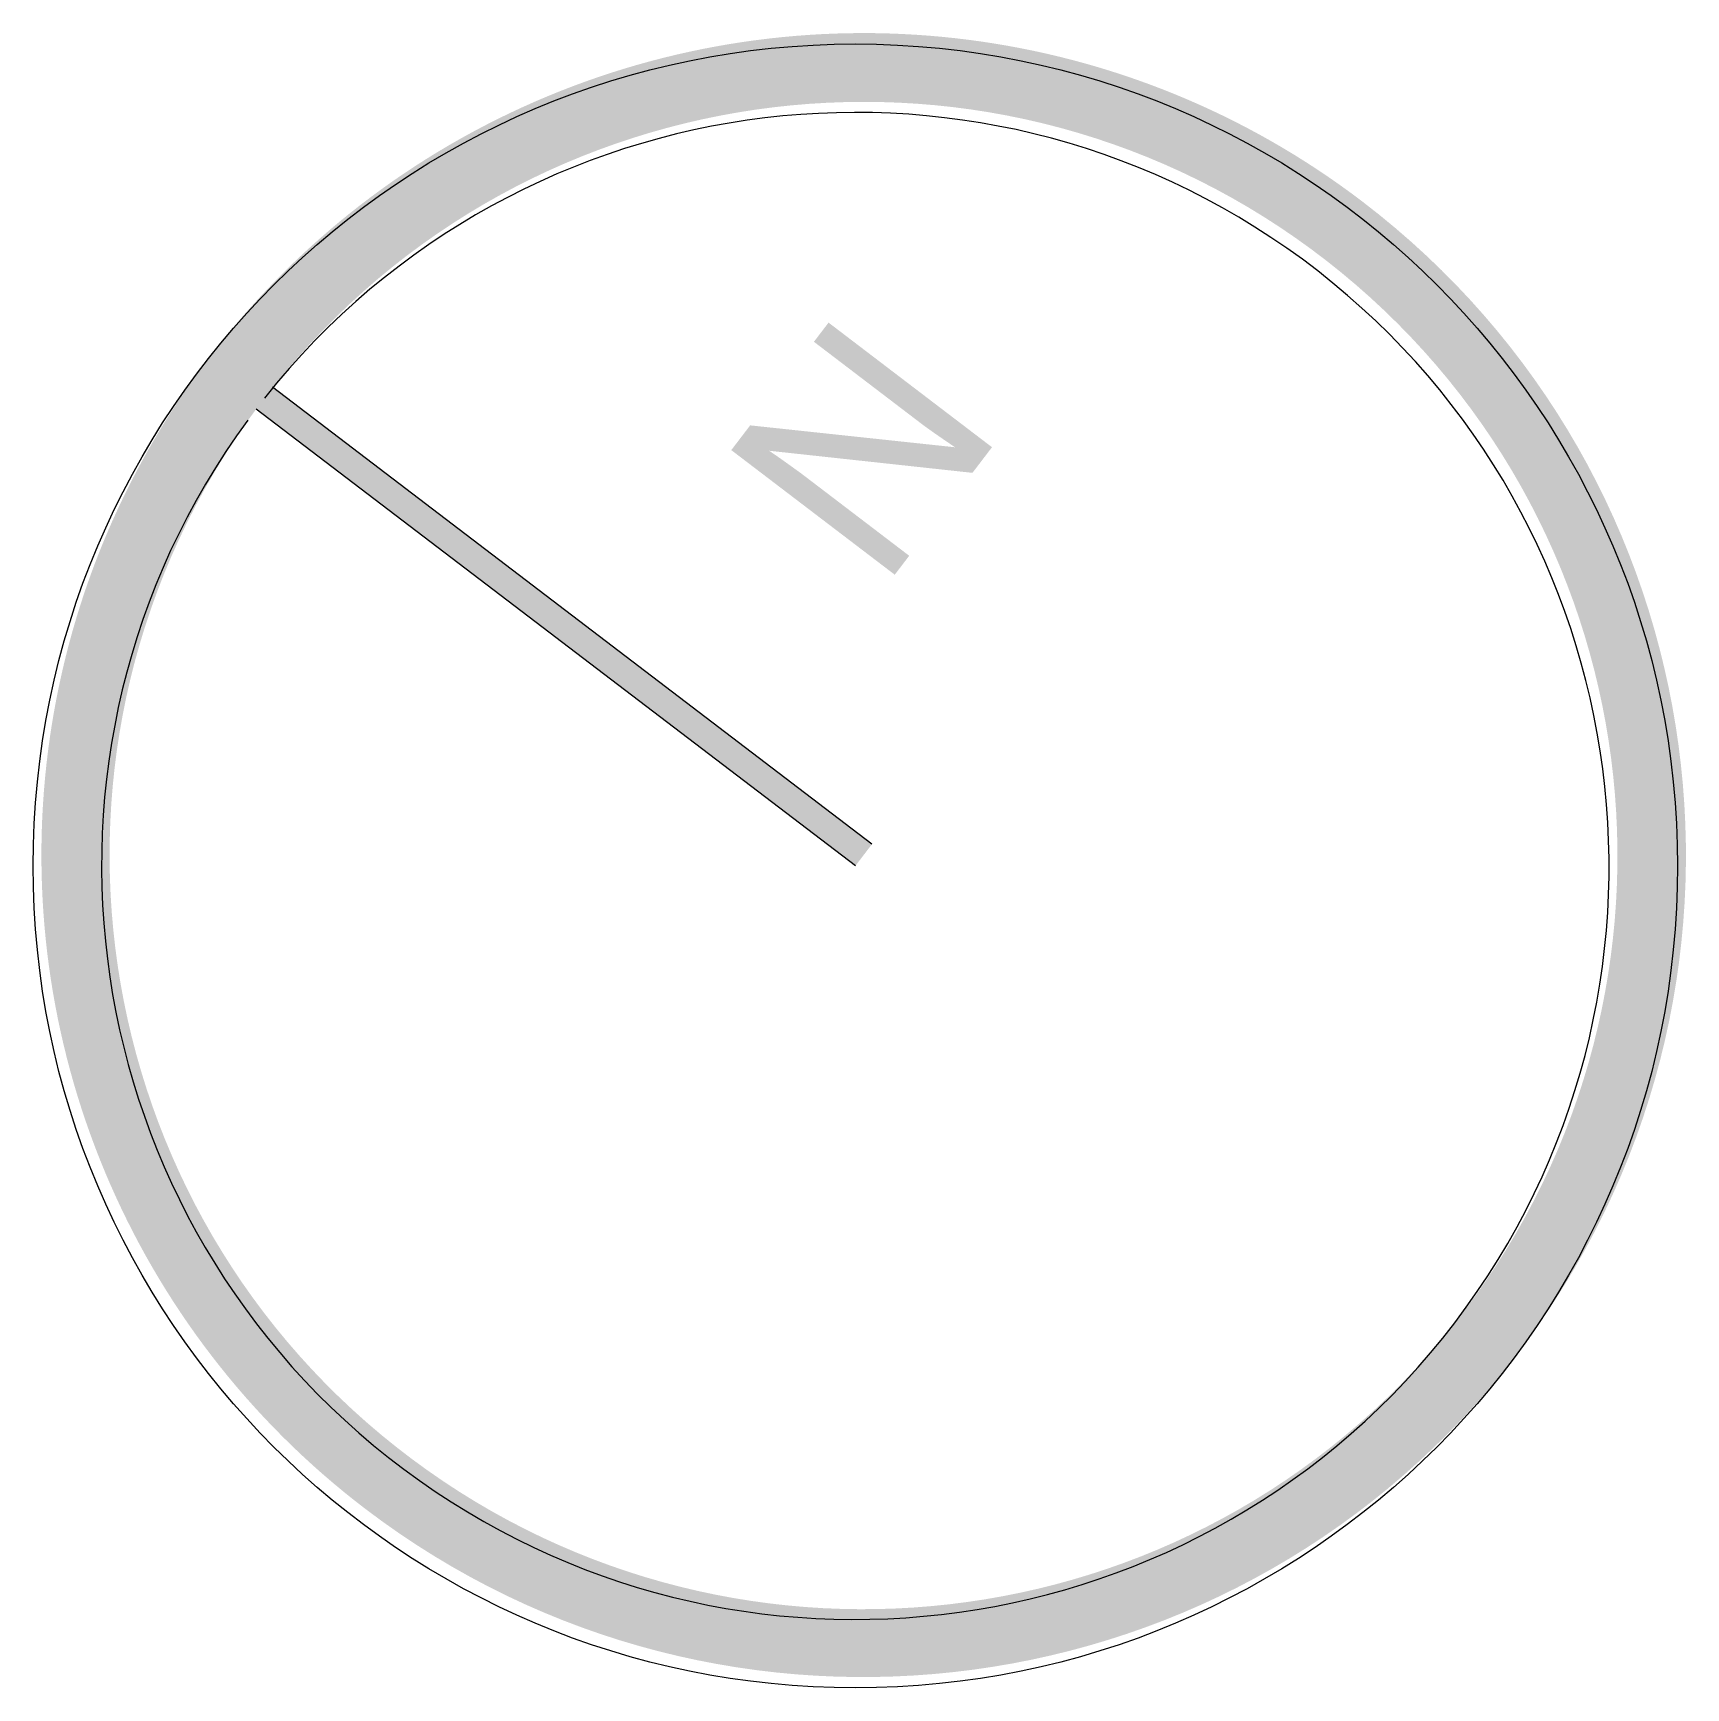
# Model space of a CAD drawing. Header units: millimetres. Extents: x 2164 to 32180, y 1376 to 2800.
# Drawn here: x 2163.89 to 2169.92, y 1399.08 to 1405.12 of the extents above; entities that cross this region are included whole.
import ezdxf

# ---------------------------------------------------------------- set-up
doc = ezdxf.new("R2010")
doc.units = ezdxf.units.MM
doc.layers.add('Contorno', color=250, linetype='Continuous', lineweight=15)
doc.styles.get("Standard").update_dxf_attribs({"font": 'arial.ttf'})

msp = doc.modelspace()

# ---------------------------------------------------------------- hatches: boundary and pattern name
at = {"layer": 'Contorno'}
h = msp.add_hatch(color=256, dxfattribs=at)
h.dxf.hatch_style = 1
h.paths.add_polyline_path([(2165.1032, 1399.7323, 1), (2168.7415, 1404.5034, 1)])
h.paths.add_polyline_path([(2164.7056, 1403.7453), (2166.892, 1402.0781), (2166.9527, 1402.1576), (2164.7663, 1403.8248, -109.990908)], flags=16)
h.paths.add_polyline_path([(2167.1473, 1402.6118), (2167.8334, 1403.5117), (2166.6045, 1404.4489), (2165.9183, 1403.549)], flags=8)

# ---------------------------------------------------------------- linework, layer by layer
for p, q in [((2166.9527, 1402.1576), (2164.7659, 1403.8251)), ((2166.892, 1402.0781), (2164.7053, 1403.7456))]:
    msp.add_line(p, q, dxfattribs=at)
msp.add_circle((2166.892, 1402.0781), 3, dxfattribs=at)
msp.add_arc((2166.892, 1402.0781), 2.75, 143.71428, 141.63069, dxfattribs=at)

# ---------------------------------------------------------------- texts
at = {"layer": 'Contorno', "insert": (2166.3873, 1403.5275), "char_height": 0.75, "attachment_point": 1, "rotation": 52.67248}
msp.add_mtext_dynamic_manual_height_columns('N', width=0.905044, gutter_width=0.0125, heights=[0], dxfattribs=at)

doc.saveas('drawing.dxf')
